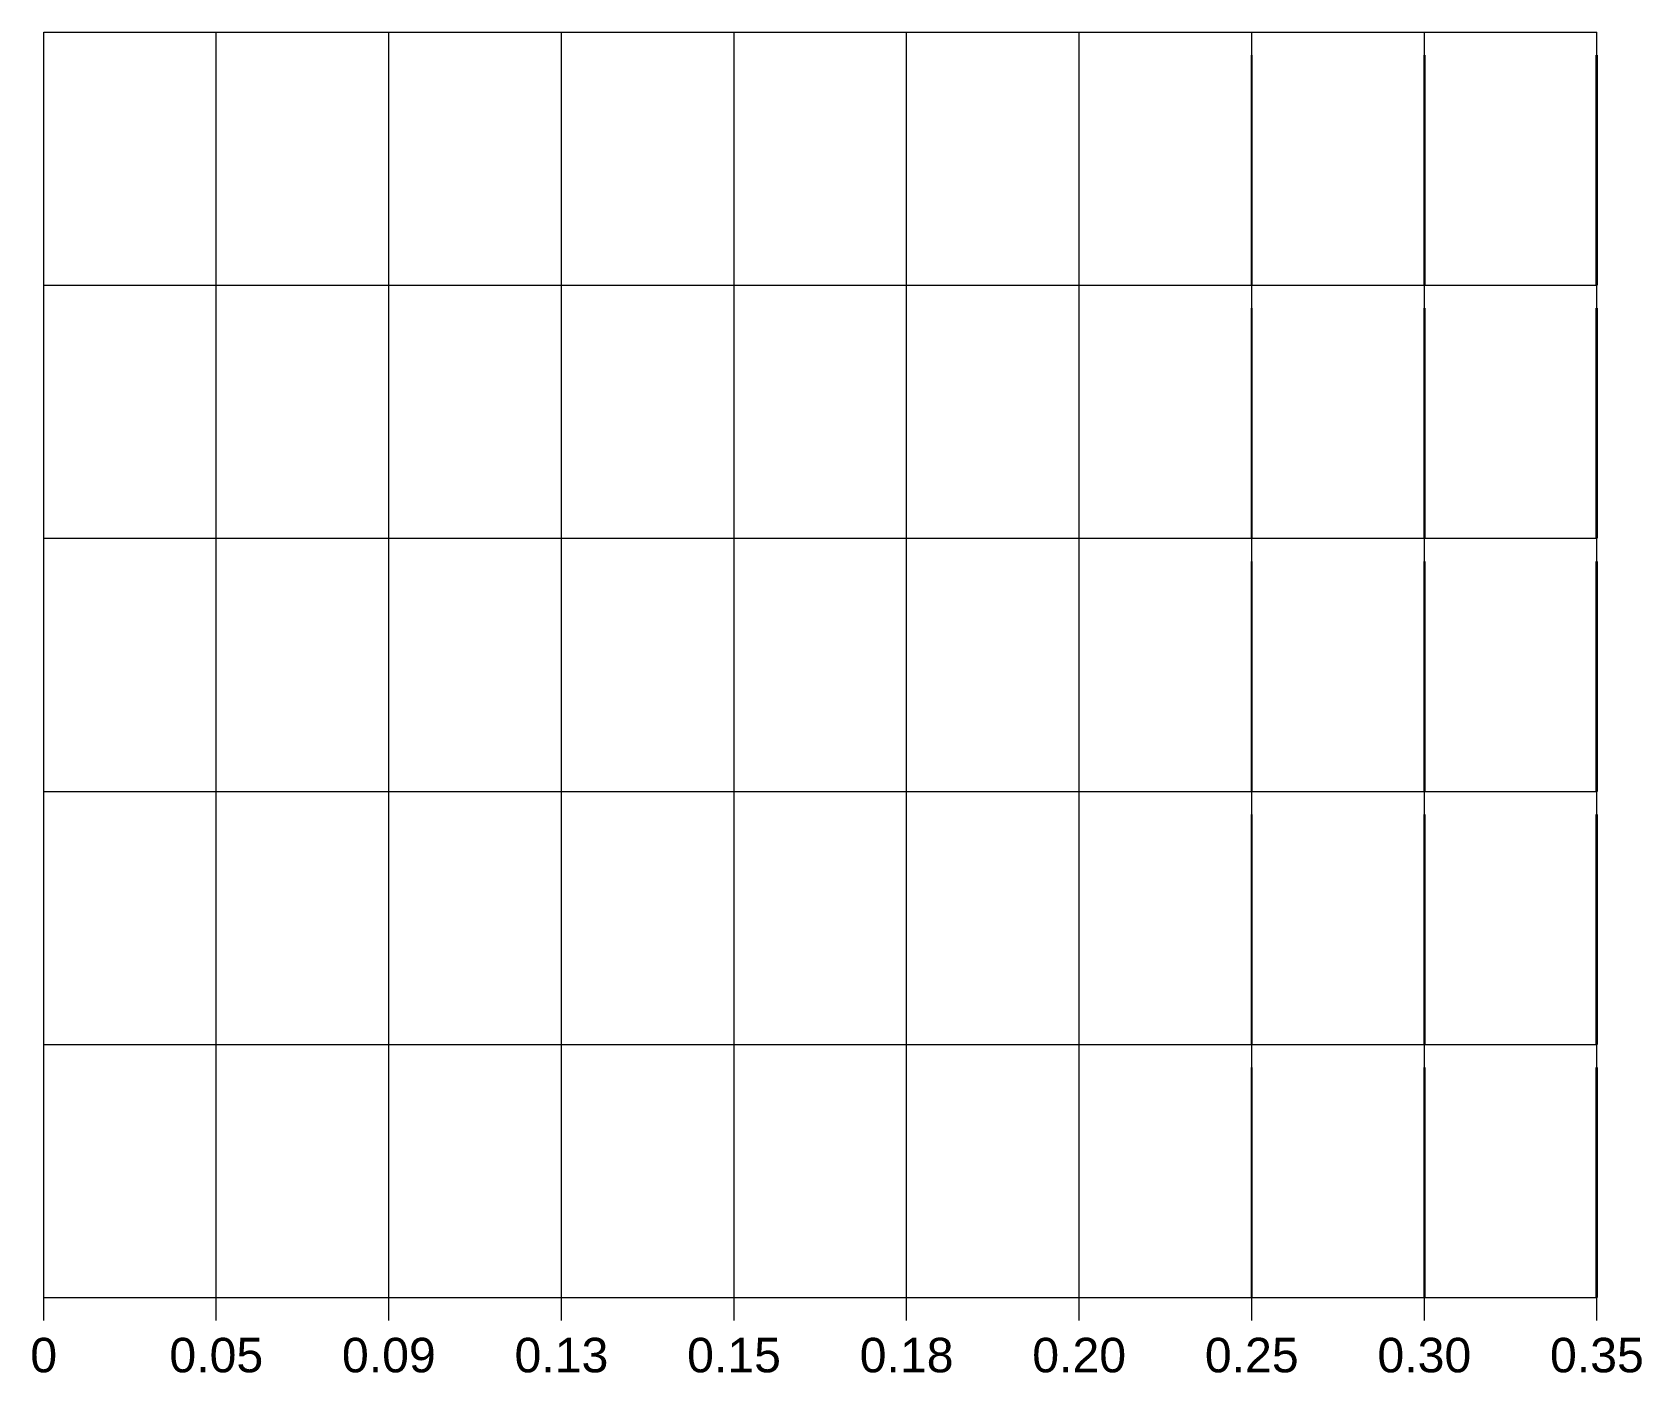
# Model space of a CAD drawing. Header units: millimetres. Extents: x -1 to 139, y -7 to 110.
import ezdxf
from ezdxf.enums import TextEntityAlignment as Align

# ---------------------------------------------------------------- set-up
doc = ezdxf.new("R2010")
doc.units = ezdxf.units.MM
for name, color, linetype, lineweight, true_color in [('1. Engrave (Raster)', 18, 'Continuous', 5, 0x000000), ('2. Mark (Vector)', 5, 'Continuous', 5, 0x0000ff), ('3. Cut (Vector)', 1, 'Continuous', 5, 0xff0000), ('4. NP Layout & Text', 3, 'Continuous', 13, 0x00ff00)]:
    doc.layers.add(name, color=color, linetype=linetype, lineweight=lineweight, true_color=true_color)
doc.layers.add('5. NP Material Boundary', color=7, linetype='Continuous', lineweight=13)
doc.styles.add('textstyle25', font='')
doc.styles.add('textstyle26', font='')
doc.styles.add('textstyle27', font='')
doc.styles.add('textstyle28', font='')
doc.styles.add('textstyle29', font='')
doc.styles.add('textstyle30', font='')
doc.styles.add('textstyle31', font='')
doc.styles.add('textstyle32', font='')
doc.styles.add('textstyle33', font='')
doc.styles.add('textstyle34', font='')
doc.styles.get('textstyle25').set_extended_font_data('Arial')
doc.styles.get('textstyle26').set_extended_font_data('Arial')
doc.styles.get('textstyle27').set_extended_font_data('Arial')
doc.styles.get('textstyle28').set_extended_font_data('Arial')
doc.styles.get('textstyle29').set_extended_font_data('Arial')
doc.styles.get('textstyle30').set_extended_font_data('Arial')
doc.styles.get('textstyle31').set_extended_font_data('Arial')
doc.styles.get('textstyle32').set_extended_font_data('Arial')
doc.styles.get('textstyle33').set_extended_font_data('Arial')
doc.styles.get('textstyle34').set_extended_font_data('Arial')

msp = doc.modelspace()

# ---------------------------------------------------------------- linework, layer by layer
at = {"layer": '1. Engrave (Raster)', "lineweight": 0}
msp.add_line((0, 88), (0, 108), dxfattribs=at)
at = {"layer": '1. Engrave (Raster)', "lineweight": 5}
msp.add_line((15, 88), (15, 108), dxfattribs=at)
at = {"layer": '1. Engrave (Raster)', "lineweight": 9}
msp.add_line((30, 88), (30, 108), dxfattribs=at)
at = {"layer": '1. Engrave (Raster)', "lineweight": 13}
msp.add_line((45, 88), (45, 108), dxfattribs=at)
at = {"layer": '1. Engrave (Raster)', "lineweight": 15}
msp.add_line((60, 88), (60, 108), dxfattribs=at)
at = {"layer": '1. Engrave (Raster)', "lineweight": 18}
msp.add_line((75, 88), (75, 108), dxfattribs=at)
at = {"layer": '1. Engrave (Raster)', "lineweight": 20}
msp.add_line((90, 88), (90, 108), dxfattribs=at)
at = {"layer": '1. Engrave (Raster)', "lineweight": 25}
msp.add_line((105, 88), (105, 108), dxfattribs=at)
at = {"layer": '1. Engrave (Raster)', "lineweight": 30}
msp.add_line((120, 88), (120, 108), dxfattribs=at)
at = {"layer": '1. Engrave (Raster)', "lineweight": 35}
msp.add_line((135, 88), (135, 108), dxfattribs=at)
at = {"layer": '2. Mark (Vector)', "lineweight": 5}
for p, q in [((0, 110), (135, 110)), ((0, 88), (135, 88)), ((15, 66), (15, 86)), ((0, 66), (135, 66)), ((0, 44), (135, 44)), ((0, 22), (135, 22)), ((0, 0), (135, 0))]:
    msp.add_line(p, q, dxfattribs=at)
at = {"layer": '2. Mark (Vector)'}
for p, q in [((0, 108), (0, 110)), ((15, 108), (15, 110)), ((30, 108), (30, 110)), ((45, 108), (45, 110)), ((60, 108), (60, 110)), ((75, 108), (75, 110)), ((90, 108), (90, 110)), ((105, 108), (105, 110)), ((120, 108), (120, 110)), ((135, 108), (135, 110)), ((0, 86), (0, 88)), ((15, 86), (15, 88)), ((30, 86), (30, 88)), ((45, 86), (45, 88)), ((60, 86), (60, 88)), ((75, 86), (75, 88)), ((90, 86), (90, 88)), ((105, 86), (105, 88)), ((120, 86), (120, 88)), ((135, 86), (135, 88)), ((0, 64), (0, 66)), ((15, 64), (15, 66)), ((30, 64), (30, 66)), ((45, 64), (45, 66)), ((60, 64), (60, 66)), ((75, 64), (75, 66)), ((90, 64), (90, 66)), ((105, 64), (105, 66)), ((120, 64), (120, 66)), ((135, 64), (135, 66)), ((0, 42), (0, 44)), ((15, 42), (15, 44)), ((30, 42), (30, 44)), ((45, 42), (45, 44)), ((60, 42), (60, 44)), ((75, 42), (75, 44)), ((90, 42), (90, 44)), ((105, 42), (105, 44)), ((120, 42), (120, 44)), ((135, 42), (135, 44)), ((0, 20), (0, 22)), ((15, 20), (15, 22)), ((30, 20), (30, 22)), ((45, 20), (45, 22)), ((60, 20), (60, 22)), ((75, 20), (75, 22)), ((90, 20), (90, 22)), ((105, 20), (105, 22)), ((120, 20), (120, 22)), ((135, 20), (135, 22)), ((0, -2), (0, 0)), ((15, -2), (15, 0)), ((30, -2), (30, 0)), ((45, -2), (45, 0)), ((60, -2), (60, 0)), ((75, -2), (75, 0)), ((90, -2), (90, 0)), ((105, -2), (105, 0)), ((120, -2), (120, 0)), ((135, -2), (135, 0))]:
    msp.add_line(p, q, dxfattribs=at)
at = {"layer": '2. Mark (Vector)', "lineweight": 0}
msp.add_line((0, 66), (0, 86), dxfattribs=at)
at = {"layer": '2. Mark (Vector)', "lineweight": 9}
msp.add_line((30, 66), (30, 86), dxfattribs=at)
at = {"layer": '2. Mark (Vector)', "lineweight": 13}
msp.add_line((45, 66), (45, 86), dxfattribs=at)
at = {"layer": '2. Mark (Vector)', "lineweight": 15}
msp.add_line((60, 66), (60, 86), dxfattribs=at)
at = {"layer": '2. Mark (Vector)', "lineweight": 18}
msp.add_line((75, 66), (75, 86), dxfattribs=at)
at = {"layer": '2. Mark (Vector)', "lineweight": 20}
msp.add_line((90, 66), (90, 86), dxfattribs=at)
at = {"layer": '2. Mark (Vector)', "lineweight": 25}
msp.add_line((105, 66), (105, 86), dxfattribs=at)
at = {"layer": '2. Mark (Vector)', "lineweight": 30}
msp.add_line((120, 66), (120, 86), dxfattribs=at)
at = {"layer": '2. Mark (Vector)', "lineweight": 35}
msp.add_line((135, 66), (135, 86), dxfattribs=at)
at = {"layer": '3. Cut (Vector)', "lineweight": 0}
msp.add_line((0, 44), (0, 64), dxfattribs=at)
at = {"layer": '3. Cut (Vector)', "lineweight": 5}
msp.add_line((15, 44), (15, 64), dxfattribs=at)
at = {"layer": '3. Cut (Vector)', "lineweight": 9}
msp.add_line((30, 44), (30, 64), dxfattribs=at)
at = {"layer": '3. Cut (Vector)', "lineweight": 13}
msp.add_line((45, 44), (45, 64), dxfattribs=at)
at = {"layer": '3. Cut (Vector)', "lineweight": 15}
msp.add_line((60, 44), (60, 64), dxfattribs=at)
at = {"layer": '3. Cut (Vector)', "lineweight": 18}
msp.add_line((75, 44), (75, 64), dxfattribs=at)
at = {"layer": '3. Cut (Vector)', "lineweight": 20}
msp.add_line((90, 44), (90, 64), dxfattribs=at)
at = {"layer": '3. Cut (Vector)', "lineweight": 25}
msp.add_line((105, 44), (105, 64), dxfattribs=at)
at = {"layer": '3. Cut (Vector)', "lineweight": 30}
msp.add_line((120, 44), (120, 64), dxfattribs=at)
at = {"layer": '3. Cut (Vector)', "lineweight": 35}
msp.add_line((135, 44), (135, 64), dxfattribs=at)
at = {"layer": '4. NP Layout & Text', "lineweight": 0}
msp.add_line((0, 22), (0, 42), dxfattribs=at)
at = {"layer": '4. NP Layout & Text', "lineweight": 5}
msp.add_line((15, 22), (15, 42), dxfattribs=at)
at = {"layer": '4. NP Layout & Text', "lineweight": 9}
msp.add_line((30, 22), (30, 42), dxfattribs=at)
at = {"layer": '4. NP Layout & Text', "lineweight": 13}
msp.add_line((45, 22), (45, 42), dxfattribs=at)
at = {"layer": '4. NP Layout & Text', "lineweight": 15}
msp.add_line((60, 22), (60, 42), dxfattribs=at)
at = {"layer": '4. NP Layout & Text', "lineweight": 18}
msp.add_line((75, 22), (75, 42), dxfattribs=at)
at = {"layer": '4. NP Layout & Text', "lineweight": 20}
msp.add_line((90, 22), (90, 42), dxfattribs=at)
at = {"layer": '4. NP Layout & Text', "lineweight": 25}
msp.add_line((105, 22), (105, 42), dxfattribs=at)
at = {"layer": '4. NP Layout & Text', "lineweight": 30}
msp.add_line((120, 22), (120, 42), dxfattribs=at)
at = {"layer": '4. NP Layout & Text', "lineweight": 35}
msp.add_line((135, 22), (135, 42), dxfattribs=at)
at = {"layer": '5. NP Material Boundary', "lineweight": 0}
msp.add_line((0, 0), (0, 20), dxfattribs=at)
at = {"layer": '5. NP Material Boundary', "lineweight": 5}
msp.add_line((15, 0), (15, 20), dxfattribs=at)
at = {"layer": '5. NP Material Boundary', "lineweight": 9}
msp.add_line((30, 0), (30, 20), dxfattribs=at)
at = {"layer": '5. NP Material Boundary', "lineweight": 13}
msp.add_line((45, 0), (45, 20), dxfattribs=at)
at = {"layer": '5. NP Material Boundary', "lineweight": 15}
msp.add_line((60, 0), (60, 20), dxfattribs=at)
at = {"layer": '5. NP Material Boundary', "lineweight": 18}
msp.add_line((75, 0), (75, 20), dxfattribs=at)
at = {"layer": '5. NP Material Boundary', "lineweight": 20}
msp.add_line((90, 0), (90, 20), dxfattribs=at)
at = {"layer": '5. NP Material Boundary', "lineweight": 25}
msp.add_line((105, 0), (105, 20), dxfattribs=at)
at = {"layer": '5. NP Material Boundary', "lineweight": 30}
msp.add_line((120, 0), (120, 20), dxfattribs=at)
at = {"layer": '5. NP Material Boundary', "lineweight": 35}
msp.add_line((135, 0), (135, 20), dxfattribs=at)

# ---------------------------------------------------------------- texts
at = {"layer": '5. NP Material Boundary'}
for s, style, p in [('0', 'textstyle25', (0, -5)), ('0.05', 'textstyle26', (15, -5)), ('0.09', 'textstyle27', (30, -5)), ('0.13', 'textstyle28', (45, -5)), ('0.15', 'textstyle29', (60, -5)), ('0.18', 'textstyle30', (75, -5)), ('0.20', 'textstyle31', (90, -5)), ('0.25', 'textstyle32', (105, -5)), ('0.30', 'textstyle33', (120, -5)), ('0.35', 'textstyle34', (135, -5))]:
    msp.add_text(s, height=3, dxfattribs=dict(at, style=style)).set_placement(p, align=Align.MIDDLE_CENTER)

doc.saveas('drawing.dxf')
